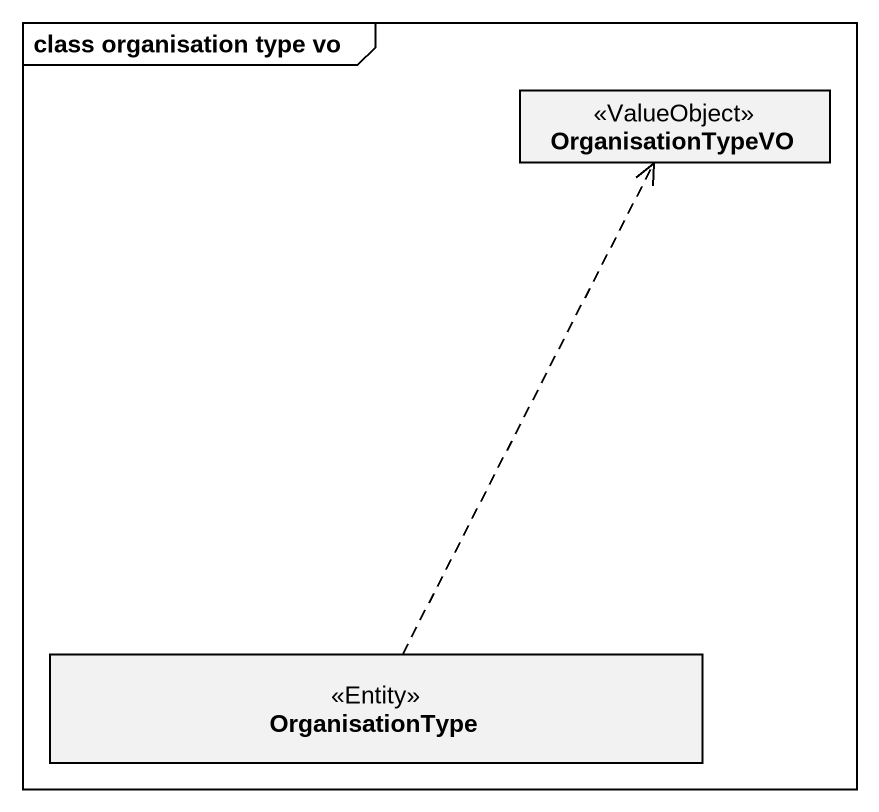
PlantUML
@startuml
mainframe class organisation type vo
hide circle
hide empty members
class OrganisationTypeVO <<ValueObject>>
class OrganisationType <<Entity>>
OrganisationType .up.> OrganisationTypeVO
@enduml
